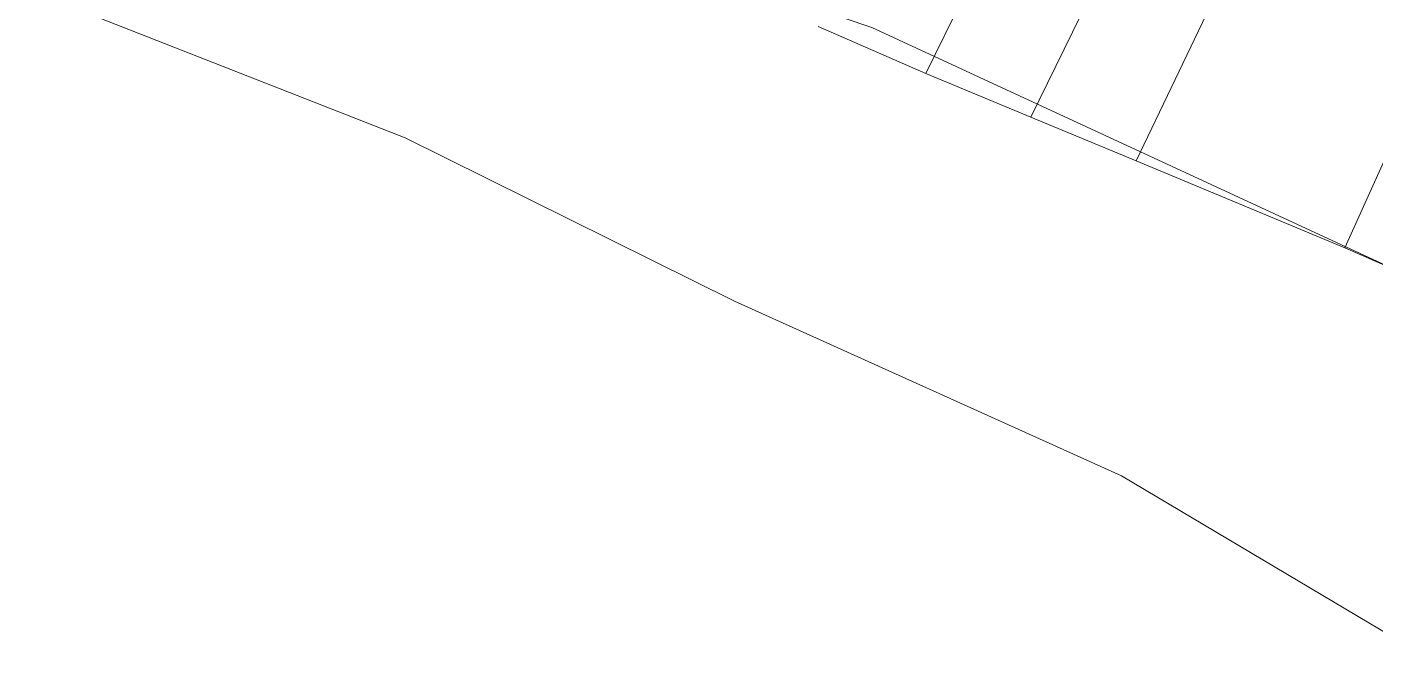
# Model space of a CAD drawing. Header units: millimetres. Extents: x 1956 to 626126, y 2654 to 1331070.
# Drawn here: x 625103.8 to 625221.8, y 1329482.5 to 1329537.2 of the extents above; entities that cross this region are included whole.
import ezdxf

# ---------------------------------------------------------------- set-up
doc = ezdxf.new("R2010")
doc.units = ezdxf.units.MM

msp = doc.modelspace()

# ---------------------------------------------------------------- linework, layer by layer
at = {"color": 1, "lineweight": 0}
for p, q in [((625198.23, 1329565.32), (625182.45, 1329533.1)), ((625206.8, 1329560.24), (625191.64, 1329529.28)), ((625200.84, 1329525.45), (625215.11, 1329555.28)), ((625177.71, 1329537.13), (625129.61, 1329553.46)), ((625219.11, 1329517.85), (625232, 1329546.44)), ((625103.76, 1329540.47), (625136.88, 1329527.46)), ((625182.45, 1329533.1), (625173.01, 1329537.23)), ((625225.88, 1329514.82), (625177.71, 1329537.13)), ((625191.64, 1329529.28), (625182.45, 1329533.1)), ((625200.84, 1329525.45), (625191.64, 1329529.28)), ((625136.88, 1329527.46), (625165.69, 1329513.16)), ((625219.11, 1329517.85), (625200.84, 1329525.45)), ((625228.78, 1329513.58), (625219.11, 1329517.85)), ((625165.69, 1329513.16), (625199.58, 1329497.87)), ((625199.58, 1329497.87), (625225.35, 1329482.53))]:
    msp.add_line(p, q, dxfattribs=at)

doc.saveas('drawing.dxf')
